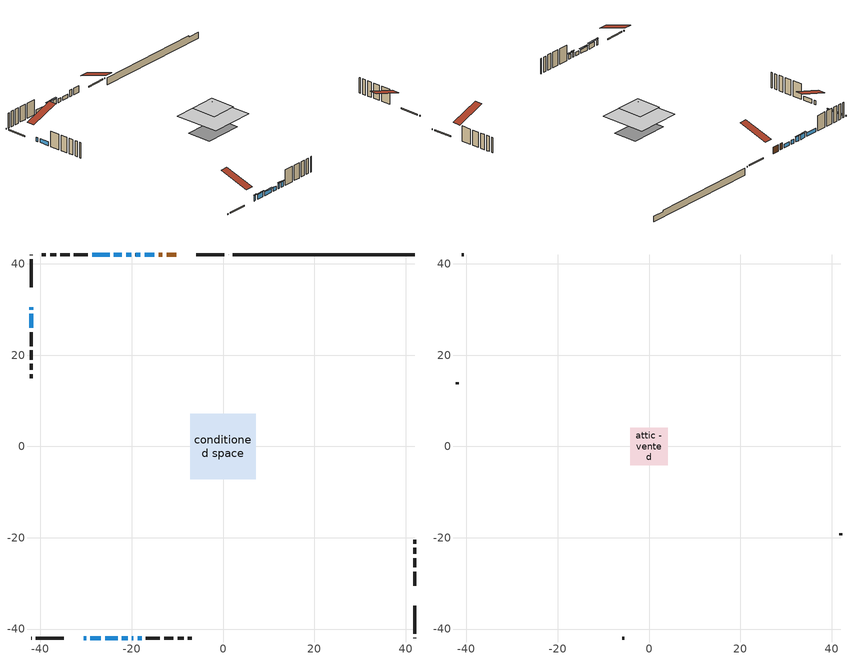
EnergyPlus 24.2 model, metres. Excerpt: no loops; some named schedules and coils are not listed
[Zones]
conditioned space
 floor adiabatic (AdiabaticFloorConstruction): -7.23,-7.23 -7.23,7.23 7.23,7.23 7.23,-7.23 z3.35
 floor foundation (Slab1 construction): -6.08,-3.87 -6.08,3.87 6.08,3.87 6.08,-3.87 z-1.4
 wall outside (RimJoist1 construction): 1.26,41.97 1.24,41.97 / -41.97,-41.97 -41.95,-41.97 / -41.97,41.97 -41.97,41.95 / 41.97,-41.97 41.97,-41.95 z0.91:1.21
 wall outside (RimJoist2 construction): 0.31,41.97 -5.84,41.97 / -41.02,-41.97 -34.87,-41.97 / -41.97,41.02 -41.97,34.87 / 41.97,-41.02 41.97,-34.87 z0.91:1.21
 wall outside (AdiabaticWallConstruction 1): -10.22,41.97 -12.34,41.97 / -13.27,41.97 -14.13,41.97 z0.91:2.94
 wall outside (AdiabaticWallConstruction): -30.49,-41.97 -29.98,-41.97 / -20,-41.97 -19.64,-41.97 z0.91:2.56; -29.05,-41.97 -26.76,-41.97 / -20.1,41.97 -21.25,41.97 / -22.17,41.97 -23.93,41.97 z0.91:2.43; -25.84,-41.97 -23.09,-41.97 z0.91:2.08; -22.17,-41.97 -20.92,-41.97 / -15.06,41.97 -17.2,41.97 / -41.97,30.49 -41.97,29.96 / -18.13,41.97 -19.18,41.97 / -41.97,29.04 -41.97,26 / -24.86,41.97 -28.66,41.97 z0.91:2.13; -18.71,-41.97 -17.85,-41.97 z0.91:2.44
 wall outside (Wall1 construction): -29.58,41.97 -32.65,41.97 / -16.92,-41.97 -13.85,-41.97 / -41.97,25.07 -41.97,22.01 / 41.97,-30.49 41.97,-27.42 z0.91:5.79
 wall outside (Wall2 construction): -33.58,41.97 -35.63,41.97 / -12.92,-41.97 -10.88,-41.97 / -41.97,21.08 -41.97,19.03 / 41.97,-26.49 41.97,-24.45 z0.91:5.79
 wall outside (Wall3 construction): -36.56,41.97 -37.87,41.97 / -9.95,-41.97 -8.63,-41.97 / -41.97,18.1 -41.97,16.79 / 41.97,-23.52 41.97,-22.2 z0.91:5.79
 wall outside (Wall4 construction): -38.8,41.97 -39.69,41.97 / -7.7,-41.97 -6.81,-41.97 / -41.97,15.86 -41.97,14.97 / 41.97,-21.27 41.97,-20.38 z0.91:5.79
 wall foundation (FoundationWall1 construction): 2.19,41.97,-1.4 2.19,41.97,0.91 37.99,41.97,0.91 37.99,41.97,0.43 41.97,41.97,0.43 41.97,41.97,-1.4
 window (WindowConstruction 10): -30.49,-41.97 -29.98,-41.97 z0.91:2.56
 window (WindowConstruction 6): -29.05,-41.97 -26.76,-41.97 z0.91:2.43
 window (WindowConstruction 7): -25.84,-41.97 -23.09,-41.97 z0.91:2.08
 window (WindowConstruction 8): -22.16,-41.97 -20.92,-41.97 z0.91:2.13
 window (WindowConstruction 9): -15.06,41.97 -17.2,41.97 z0.91:2.13
 window (WindowConstruction 11): -41.97,30.49 -41.97,29.97 z0.91:2.13
 window (WindowConstruction 12): -18.13,41.97 -19.17,41.97 z0.91:2.13
 window (WindowConstruction): -20.1,41.97 -21.25,41.97 z0.91:2.43
 window (WindowConstruction 1): -19.99,-41.97 -19.64,-41.97 z0.91:2.56
 window (WindowConstruction 2): -41.97,29.04 -41.97,26 z0.91:2.13
 window (WindowConstruction 3): -22.18,41.97 -23.93,41.97 z0.91:2.43
 window (WindowConstruction 4): -18.71,-41.97 -17.85,-41.97 z0.91:2.43
 window (WindowConstruction 5): -24.86,41.97 -28.66,41.97 z0.91:2.13
 door (Door): -10.22,41.97 -12.34,41.97 z0.91:2.94
 door (Door 1): -13.27,41.97 -14.13,41.97 z0.91:2.94
 ceiling adiabatic (AdiabaticFloorConstruction): 7.23,-7.23 7.23,7.23 -7.23,7.23 -7.23,-7.23 z3.35
attic - vented
 floor to conditioned space (Floor1 construction Reversed): -4.15,-4.15 -4.15,4.15 4.15,4.15 4.15,-4.15 z5.79
 floor to conditioned space (Floor2 construction Reversed): -2.63,-2.63 -2.63,2.63 2.63,2.63 2.63,-2.63 z5.79
 wall outside (Wall6 construction): -40.62,41.97 -41.04,41.97 / -5.88,-41.97 -5.47,-41.97 / -41.97,14.04 -41.97,13.62 / 41.97,-19.45 41.97,-19.04 z0.91:5.79
 roof outside (Roof1 construction): -9.29,41.97,5.79 -9.29,32.41,8.97 -6.77,32.41,8.97 -6.77,41.97,5.79; -31.42,-41.97,5.79 -31.42,-32.41,8.97 -33.94,-32.41,8.97 -33.94,-41.97,5.79; -41.97,31.42,5.79 -32.41,31.42,8.97 -32.41,33.94,8.97 -41.97,33.94,5.79; 41.97,-31.42,5.79 32.41,-31.42,8.97 32.41,-33.94,8.97 41.97,-33.94,5.79
shading: -29.68,-41.97 -30.79,-41.97 -30.79,-42.26 -29.68,-42.26 z2.86; -26.47,-41.97 -29.35,-41.97 -29.35,-42.26 -26.47,-42.26 z2.73; -22.79,-41.97 -26.13,-41.97 -26.13,-42.26 -22.79,-42.26 z2.38; -21.55,41.97 -19.8,41.97 -19.8,42.26 -21.55,42.26 z2.73; -19.34,-41.97 -20.29,-41.97 -20.29,-42.26 -19.34,-42.26 z2.86; -24.23,41.97 -21.88,41.97 -21.88,42.26 -24.23,42.26 z2.73; -17.55,-41.97 -19.01,-41.97 -19.01,-42.26 -17.55,-42.26 z2.73
[Building]
Building 1: Terrain=Suburbs
[Site:Location]
Montreal St Hubert_QC: Latitude {deg}=45.52; Longitude {deg}=-73.42; Time Zone {hr}=-5; Elevation {m}=27; Keep Site Location Information=Yes
[Site:GroundTemperature:Shallow]
1.93383, -0.393777, -0.58018, 0.524388, 4.95861, 9.37218, 13.1985, 15.6224, 15.8283, 13.8569, 10.1281, 5.84996
[Site:WaterMainsTemperature]
Calculation Method=Schedule; Temperature Schedule=mains temperature schedule
[Material] Roughness=Rough; Thermal Absorptance=0.9
Name | Thickness {m} | Conductivity {W/m-K} | Density {kg/m3} | Specific Heat {J/kg-K} | Solar Absorptance | Visible Absorptance
asphalt or fiberglass shingles | 0.00635 | 0.162714 | 1121.4 | 1465.45 | 0.84 | 0.84
ceiling loosefill ins | 0.338667 | 0.0480833 | 16.02 | 1046.75 | 0.7 | 0.7
ceiling loosefill ins 1 | 0.254 | 0.0480833 | 16.02 | 1046.75 | 0.7 | 0.7
ceiling stud and cavity | 0.1397 | 0.634682 | 65.682 | 1177.47 | 0.7 | 0.7
ceiling stud and cavity 1 | 0.1397 | 0.0933378 | 65.682 | 1177.47 | 0.7 | 0.7
concrete 4.0 in. | 0.1016 | 1.803125 | 2242.8 | 837.4 | 0.7 | 0.7
concrete 8.0 in. | 0.2032 | 1.803125 | 2242.8 | 837.4 | 0.7 | 0.7
door material | 0.04445 | 0.0451087 | 512.64 | 1214.23 | 0.7 | 0.7
door material 1 | 0.04445 | 0.188738 | 512.64 | 1214.23 | 0.7 | 0.7
exterior vertical ins | 0.0427865 | 0.029427 | 32.04 | 1214.23 | 0.7 | 0.7
floor covering | 0.0127 | 0.0433444 | 54.468 | 1339.84 | 0.6 | 0.6
floor rigid ins; wall rigid ins 1 | 0.512978 | 0.029427 | 32.04 | 1214.23 | 0.7 | 0.7
floor stud and cavity | 0.1397 | 1.75129 | 37.0049 | 1207.88 | 0.7 | 0.7
furniture material conditioned space 1 | 0.1524 | 0.115458 | 640.8 | 1214.23 | 0.6 | 0.6
gypsum board | 0.0127 | 0.160291 | 801 | 837.4 | 0.6 | 0.6
gypsum board 1 | 0.0127 | 0.160291 | 801 | 837.4 | 0.7 | 0.7
osb sheathing 0.5 in. | 0.0127 | 0.115458 | 512.64 | 1214.23 | 0.7 | 0.7
osb sheathing 0.75 in. | 0.01905 | 0.115458 | 512.64 | 1214.23 | 0.7 | 0.7
osb sheathing 2.0 in. | 0.0508 | 0.115458 | 512.64 | 1214.23 | 0.7 | 0.7
rim joist rigid ins; wall rigid ins | 0.051816 | 0.029427 | 32.04 | 1214.23 | 0.7 | 0.7
rim joist stud and cavity | 0.0508 | 0.308293 | 125.044 | 1163.47 | 0.6 | 0.6
rim joist stud and cavity 1 | 0.0508 | 0.0379815 | 125.044 | 1163.47 | 0.6 | 0.6
wall stud and cavity | 0.1397 | 0.182389 | 139.0536 | 1170.24 | 0.7 | 0.7
wall stud and cavity 1 | 0.1397 | 0.213279 | 139.0536 | 1170.24 | 0.7 | 0.7
wall stud and cavity 2 | 0.1397 | 0.19446 | 139.0536 | 1170.24 | 0.7 | 0.7
wall stud and cavity 3 | 0.1397 | 0.199346 | 139.0536 | 1170.24 | 0.7 | 0.7
wall stud and cavity 4 | 0.0889 | 6.1454 | 50.32683 | 1063.81 | 0.6 | 0.6
wall stud and cavity 5 | 0.0889 | 0.380278 | 52.3479 | 1209.89 | 0.7 | 0.7
wall stud and cavity 6 | 0.0889 | 0.391764 | 83.0341 | 1211.67 | 0.7 | 0.7
wood siding | 0.0254 | 0.102417 | 544.68 | 1172.36 | 0 | 0
wood siding 1 | 0.00254 | 0.102417 | 544.68 | 1172.36 | 0 | 0
wood siding 2; wood siding 3; wood siding 4 | 0.0254 | 0.102417 | 544.68 | 1172.36 | 0.7 | 0.7
[WindowMaterial:SimpleGlazingSystem]
Name | U-Factor {W/m2-K} | Solar Heat Gain Coefficient
WindowMaterial | 2.78222 | 0.67
WindowMaterial 1 | 2.67491 | 0.41
WindowMaterial 10 | 2.97868 | 0.61
WindowMaterial 2 | 2.78279 | 0.67
WindowMaterial 3 | 2.787898 | 0.69
WindowMaterial 4 | 2.77711 | 0.66
WindowMaterial 5 | 2.79301 | 0.71
WindowMaterial 6 | 2.78052 | 0.67
WindowMaterial 7 | 2.765186 | 0.62
WindowMaterial 8 | 2.77768 | 0.66
WindowMaterial 9 | 2.762347 | 0.61
[Construction]
AdiabaticFloorConstruction: floor stud and cavity, floor rigid ins, osb sheathing 0.75 in., floor covering
AdiabaticWallConstruction: wood siding 3, wall rigid ins 1, wall stud and cavity 5, gypsum board
AdiabaticWallConstruction 1: wood siding 4, wall rigid ins 1, wall stud and cavity 5, gypsum board
Door: door material
Door 1: door material 1
Floor1 construction Reversed: gypsum board, ceiling stud and cavity, ceiling loosefill ins
Floor2 construction Reversed: gypsum board, ceiling stud and cavity 1, ceiling loosefill ins 1
FoundationWall1 construction: concrete 8.0 in., gypsum board 1
furniture construction conditioned space 1: furniture material conditioned space 1
PartitionWallConstruction: gypsum board, wall stud and cavity 6, gypsum board
RimJoist1 construction: wood siding 2, rim joist rigid ins, osb sheathing 2.0 in., rim joist stud and cavity
RimJoist2 construction: wood siding 2, rim joist rigid ins, osb sheathing 2.0 in., rim joist stud and cavity 1
Roof1 construction: asphalt or fiberglass shingles
Slab1 construction: concrete 4.0 in.
Wall1 construction: wood siding, wall rigid ins, osb sheathing 0.5 in., wall stud and cavity, gypsum board
Wall2 construction: wood siding, wall rigid ins, osb sheathing 0.5 in., wall stud and cavity 1, gypsum board
Wall3 construction: wood siding, wall rigid ins, osb sheathing 0.5 in., wall stud and cavity 2, gypsum board
Wall4 construction: wood siding, wall rigid ins, osb sheathing 0.5 in., wall stud and cavity 3, gypsum board
Wall6 construction: wood siding 1, wall stud and cavity 4
WindowConstruction; WindowConstruction 6: WindowMaterial
WindowConstruction 1: WindowMaterial 1
WindowConstruction 10: WindowMaterial 9
WindowConstruction 11; WindowConstruction 12: WindowMaterial 10
WindowConstruction 2: WindowMaterial 2
WindowConstruction 3: WindowMaterial 3
WindowConstruction 4: WindowMaterial 4
WindowConstruction 5: WindowMaterial 5
WindowConstruction 7: WindowMaterial 6
WindowConstruction 8: WindowMaterial 7
WindowConstruction 9: WindowMaterial 8
[Zone] Multiplier=1; Part of Total Floor Area=Yes
Name | Volume {m3}
attic - vented | 50.1018
conditioned space | 757.2
[Space]
Name | Zone | Volume {m3}
attic - vented 1 | attic - vented | 50.1018
conditioned space 1 | conditioned space | 757.2
[ZoneInfiltration:EffectiveLeakageArea]
infil attic - vented 1: Zone or Space=attic - vented 1; Schedule=Always On Discrete; Effective Air Leakage Area {cm2}=3742.45; Stack Coefficient=0.000560679; Wind Coefficient=1.59984e-05
[ZoneMixing]
whole house fan mix: Zone or Space=attic - vented; Schedule=Always On Continuous; Design Flow Rate Calculation Method=Flow/Zone; Design Flow Rate {m3/s}=0; Source Zone or Space=conditioned space
[SurfaceProperty:ExposedFoundationPerimeter]
Slab1: Exposed Perimeter Calculation Method=TotalExposedPerimeter; Total Exposed Perimeter {m}=39.776
[InternalMass] Zone or ZoneList=conditioned space; Space or SpaceList=conditioned space 1
Name | Construction | Surface Area {m2}
furniture mass conditioned space 1 | furniture construction conditioned space 1 | 121.16
partition wall mass | PartitionWallConstruction | 302.9
[Lights]
interior lighting: Zone or ZoneList or Space or SpaceList=conditioned space 1; Schedule=interior lighting schedule; Design Level Calculation Method=LightingLevel; Lighting Level {W}=343.2; Return Air Fraction=0; Fraction Radiant=0.6; Fraction Visible=0.2; Fraction Replaceable=1
[People]
occupants: Zone or ZoneList or Space or SpaceList=conditioned space 1; Number of People Schedule=occupants schedule; Number of People Calculation Method=People; Number of People=3; Fraction Radiant=0.314171; Sensible Heat Fraction=0.56303; Activity Level Schedule=occupants activity schedule; Carbon Dioxide Generation Rate {m3/s-W}=0; Enable ASHRAE 55 Comfort Warnings=No; Mean Radiant Temperature Calculation Type=EnclosureAveraged
[ElectricEquipment] Zone or ZoneList or Space or SpaceList=conditioned space 1; Design Level Calculation Method=EquipmentLevel
Name | Schedule | Design Level {W} | Fraction Latent | Fraction Radiant | Fraction Lost
clothes dryer | clothes dryer schedule | 140.772 | 0.015 | 0.081 | 0.85
clothes washer | clothes washer schedule | 32.1985 | 0.03 | 0.162 | 0.7
cooking range | cooking range schedule | 215.147 | 0.08 | 0.432 | 0.2
dishwasher | dishwasher schedule | 66.8632 | 0.3 | 0.18 | 0.4
fridge | fridge schedule | 72.9452 | 0 | 0.6 | 0
mech vent house fan | mech vent house fan schedule | 250 | 0 | 0 | 1
mech vent house fan cfis | mech vent house fan cfis schedule | 0 | 0 | 0 | 0
misc plug loads | misc plug loads schedule | 494.7 | 0.045 | 0.513 | 0.1
whole house fan | Always On Discrete | 0 | 0 | 0 | 1
[OtherEquipment] Zone or ZoneList or Space or SpaceList=conditioned space 1; Design Level Calculation Method=EquipmentLevel
Name | Fuel Type | Schedule | Design Level {W} | Fraction Latent | Fraction Radiant | Fraction Lost
clothes dryer 1 | Electricity | clothes dryer schedule | 0 | 0.015 | 0.081 | 0.85
cooking range 1 | Electricity | cooking range schedule | 0 | 0.08 | 0.432 | 0.2
general water use latent | None | general water use schedule | 62.594 | 1 | 0 | 0
general water use sensible | None | general water use schedule | -61.6891 | 0 | 0.6 | 0
mech vent house fan latent load | None | Always On Discrete | 0 | 1 | 0 | 0
mech vent house fan sensible load | None | Always On Discrete | 0 | 0 | 0 | 0
water heater energy adjustment1 | Electricity | Always On Discrete | 0.01 | 0 | 0 | 1
[ZoneInfiltration:DesignFlowRate] Zone or ZoneList or Space or SpaceList=conditioned space 1; Schedule=Always On Discrete; Design Flow Rate Calculation Method=Flow/Zone; Design Flow Rate {m3/s}=0
infil flow; natural vent flow; whole house fan flow
[ZoneControl:Thermostat]
conditioned space Thermostat: Zone or ZoneList=conditioned space; Control Type Schedule=conditioned space Thermostat Schedule; Control 1=conditioned space temperature setpoint; Temperature Difference Between Cutout And Setpoint {deltaC}=0
[ThermostatSetpoint:DualSetpoint]
conditioned space temperature setpoint: Heating Setpoint Temperature Schedule=heating setpoint; Cooling Setpoint Temperature Schedule=cooling setpoint
[AirLoopHVAC:UnitarySystem]
unit heater unitary system: Control Type=Load; Controlling Zone or Thermostat Location=conditioned space; Dehumidification Control Type=None; Availability Schedule=Always On Discrete; Supply Fan=unit heater supply fan; Fan Placement=BlowThrough; Supply Air Fan Operating Mode Schedule=unit heater auto fan schedule; Heating Coil=unit heater htg coil; DX Heating Coil Sizing Ratio=1; Use DOAS DX Cooling Coil=No; Minimum Supply Air Temperature {C}=2; Latent Load Control=SensibleOnlyLoadControl; Cooling Supply Air Flow Rate Method=None; Heating Supply Air Flow Rate Method=SupplyAirFlowRate; Heating Supply Air Flow Rate {m3/s}=0.00141584; No Load Supply Air Flow Rate Method=SupplyAirFlowRate; No Load Supply Air Flow Rate {m3/s}=0; No Load Supply Air Flow Rate Control Set To Low Speed=Yes; Maximum Supply Air Temperature {C}=48.8889; Maximum Outdoor Dry-Bulb Temperature for Supplemental Heater Operation {C}=21; Ancillary On-Cycle Electric Power {W}=0; Ancillary Off-Cycle Electric Power {W}=0
[Zone equipment]
conditioned space: electric baseboard, unit heater unitary system
[Foundation:Kiva]
Foundation Kiva 1: Initial Indoor Air Temperature {C}=21; Wall Height Above Grade {m}=0.90998; Wall Depth Below Slab {m}=0.2032; Custom Block Material Name 1=exterior vertical ins; Custom Block Depth 1 {m}=2.30999; Custom Block X Position 1 {m}=0.2159; Custom Block Z Position 1 {m}=0
[Foundation:Kiva:Settings]
Soil Conductivity {W/m-K}=0.849921; Soil Density {kg/m3}=1842.3; Soil Specific Heat {J/kg-K}=418.7; Ground Solar Absorptivity=0.9; Ground Thermal Absorptivity=0.9; Ground Surface Roughness {m}=0.03; Far-Field Width {m}=40; Deep-Ground Boundary Condition=ZeroFlux; Deep-Ground Depth {m}=40; Minimum Cell Dimension {m}=0.2; Maximum Cell Growth Coefficient=3; Simulation Timestep=Timestep
[Exterior:Lights]
exterior lighting: Schedule=exterior lighting schedule; Design Level {W}=75.6
[EnergyManagementSystem:Sensor] Output:Variable or Output:Meter Index Key=conditioned space
Name | Output:Variable or Output:Meter
conditioned_space_clg_unmet_s | Zone Cooling Setpoint Not Met Time
conditioned_space_htg_unmet_s | Zone Heating Setpoint Not Met Time
fridge_tin_s; tin_s; tin_s_1 | Zone Mean Air Temperature
tout_s | Zone Outdoor Air Drybulb Temperature
win_s | Zone Air Humidity Ratio
[Schedule:Constant]
Name | Hourly Value
Always On Continuous; mech vent house fan schedule; mech vent house fan cfis schedule; Always On Discrete | 1
occupants activity schedule | 117.228
fridge schedule; unit heater auto fan schedule | 0
[Schedule:Week:Daily]
interior lighting schedule Week Rule - Jan1-Jan27: interior lighting schedule day, interior lighting schedule day, interior lighting schedule day, interior lighting schedule day, interior lighting schedule day, interior lighting schedule day, interior lighting schedule day, interior lighting schedule default day, interior lighting schedule default day, interior lighting schedule default day, interior lighting schedule default day, interior lighting schedule default day
interior lighting schedule Week Rule - Jan28-Feb3: interior lighting schedule day, interior lighting schedule day, interior lighting schedule day, interior lighting schedule day, interior lighting schedule day 1, interior lighting schedule day 1, interior lighting schedule day 1, interior lighting schedule default day, interior lighting schedule default day, interior lighting schedule default day, interior lighting schedule default day, interior lighting schedule default day
interior lighting schedule Week Rule - Feb4-Feb24: interior lighting schedule day 1, interior lighting schedule day 1, interior lighting schedule day 1, interior lighting schedule day 1, interior lighting schedule day 1, interior lighting schedule day 1, interior lighting schedule day 1, interior lighting schedule default day, interior lighting schedule default day, interior lighting schedule default day, interior lighting schedule default day, interior lighting schedule default day
interior lighting schedule Week Rule - Feb25-Mar3: interior lighting schedule day 1, interior lighting schedule day 1, interior lighting schedule day 1, interior lighting schedule day 1, interior lighting schedule day 2, interior lighting schedule day 2, interior lighting schedule day 2, interior lighting schedule default day, interior lighting schedule default day, interior lighting schedule default day, interior lighting schedule default day, interior lighting schedule default day
interior lighting schedule Week Rule - Mar4-Mar31: interior lighting schedule day 2, interior lighting schedule day 2, interior lighting schedule day 2, interior lighting schedule day 2, interior lighting schedule day 2, interior lighting schedule day 2, interior lighting schedule day 2, interior lighting schedule default day, interior lighting schedule default day, interior lighting schedule default day, interior lighting schedule default day, interior lighting schedule default day
interior lighting schedule Week Rule - Apr1-Apr28: interior lighting schedule day 3, interior lighting schedule day 3, interior lighting schedule day 3, interior lighting schedule day 3, interior lighting schedule day 3, interior lighting schedule day 3, interior lighting schedule day 3, interior lighting schedule default day, interior lighting schedule default day, interior lighting schedule default day, interior lighting schedule default day, interior lighting schedule default day
interior lighting schedule Week Rule - Apr29-May5: interior lighting schedule day 3, interior lighting schedule day 3, interior lighting schedule day 4, interior lighting schedule day 4, interior lighting schedule day 4, interior lighting schedule day 4, interior lighting schedule day 4, interior lighting schedule default day, interior lighting schedule default day, interior lighting schedule default day, interior lighting schedule default day, interior lighting schedule default day
interior lighting schedule Week Rule - May6-May26: interior lighting schedule day 4, interior lighting schedule day 4, interior lighting schedule day 4, interior lighting schedule day 4, interior lighting schedule day 4, interior lighting schedule day 4, interior lighting schedule day 4, interior lighting schedule default day, interior lighting schedule default day, interior lighting schedule default day, interior lighting schedule default day, interior lighting schedule default day
interior lighting schedule Week Rule - May27-Jun2: interior lighting schedule day 4, interior lighting schedule day 4, interior lighting schedule day 4, interior lighting schedule day 4, interior lighting schedule day 4, interior lighting schedule day 5, interior lighting schedule day 5, interior lighting schedule default day, interior lighting schedule default day, interior lighting schedule default day, interior lighting schedule default day, interior lighting schedule default day
interior lighting schedule Week Rule - Jun3-Jun30: interior lighting schedule day 5, interior lighting schedule day 5, interior lighting schedule day 5, interior lighting schedule day 5, interior lighting schedule day 5, interior lighting schedule day 5, interior lighting schedule day 5, interior lighting schedule default day, interior lighting schedule default day, interior lighting schedule default day, interior lighting schedule default day, interior lighting schedule default day
interior lighting schedule Week Rule - Jul1-Jul28: interior lighting schedule day 6, interior lighting schedule day 6, interior lighting schedule day 6, interior lighting schedule day 6, interior lighting schedule day 6, interior lighting schedule day 6, interior lighting schedule day 6, interior lighting schedule default day, interior lighting schedule default day, interior lighting schedule default day, interior lighting schedule default day, interior lighting schedule default day
interior lighting schedule Week Rule - Jul29-Aug4: interior lighting schedule day 6, interior lighting schedule day 6, interior lighting schedule day 6, interior lighting schedule day 7, interior lighting schedule day 7, interior lighting schedule day 7, interior lighting schedule day 7, interior lighting schedule default day, interior lighting schedule default day, interior lighting schedule default day, interior lighting schedule default day, interior lighting schedule default day
interior lighting schedule Week Rule - Aug5-Aug25: interior lighting schedule day 7, interior lighting schedule day 7, interior lighting schedule day 7, interior lighting schedule day 7, interior lighting schedule day 7, interior lighting schedule day 7, interior lighting schedule day 7, interior lighting schedule default day, interior lighting schedule default day, interior lighting schedule default day, interior lighting schedule default day, interior lighting schedule default day
interior lighting schedule Week Rule - Aug26-Sep1: interior lighting schedule day 7, interior lighting schedule day 7, interior lighting schedule day 7, interior lighting schedule day 7, interior lighting schedule day 7, interior lighting schedule day 7, interior lighting schedule day 8, interior lighting schedule default day, interior lighting schedule default day, interior lighting schedule default day, interior lighting schedule default day, interior lighting schedule default day
interior lighting schedule Week Rule - Sep2-Sep29: interior lighting schedule day 8, interior lighting schedule day 8, interior lighting schedule day 8, interior lighting schedule day 8, interior lighting schedule day 8, interior lighting schedule day 8, interior lighting schedule day 8, interior lighting schedule default day, interior lighting schedule default day, interior lighting schedule default day, interior lighting schedule default day, interior lighting schedule default day
interior lighting schedule Week Rule - Sep30-Oct6: interior lighting schedule day 8, interior lighting schedule day 9, interior lighting schedule day 9, interior lighting schedule day 9, interior lighting schedule day 9, interior lighting schedule day 9, interior lighting schedule day 9, interior lighting schedule default day, interior lighting schedule default day, interior lighting schedule default day, interior lighting schedule default day, interior lighting schedule default day
interior lighting schedule Week Rule - Oct7-Oct27: interior lighting schedule day 9, interior lighting schedule day 9, interior lighting schedule day 9, interior lighting schedule day 9, interior lighting schedule day 9, interior lighting schedule day 9, interior lighting schedule day 9, interior lighting schedule default day, interior lighting schedule default day, interior lighting schedule default day, interior lighting schedule default day, interior lighting schedule default day
interior lighting schedule Week Rule - Oct28-Nov3: interior lighting schedule day 9, interior lighting schedule day 9, interior lighting schedule day 9, interior lighting schedule day 9, interior lighting schedule day 10, interior lighting schedule day 10, interior lighting schedule day 10, interior lighting schedule default day, interior lighting schedule default day, interior lighting schedule default day, interior lighting schedule default day, interior lighting schedule default day
interior lighting schedule Week Rule - Nov4-Nov24: interior lighting schedule day 10, interior lighting schedule day 10, interior lighting schedule day 10, interior lighting schedule day 10, interior lighting schedule day 10, interior lighting schedule day 10, interior lighting schedule day 10, interior lighting schedule default day, interior lighting schedule default day, interior lighting schedule default day, interior lighting schedule default day, interior lighting schedule default day
interior lighting schedule Week Rule - Nov25-Dec1: interior lighting schedule day 10, interior lighting schedule day 10, interior lighting schedule day 10, interior lighting schedule day 10, interior lighting schedule day 10, interior lighting schedule day 10, interior lighting schedule day 11, interior lighting schedule default day, interior lighting schedule default day, interior lighting schedule default day, interior lighting schedule default day, interior lighting schedule default day
interior lighting schedule Week Rule - Dec2-Dec31: interior lighting schedule day 11, interior lighting schedule day 11, interior lighting schedule day 11, interior lighting schedule day 11, interior lighting schedule day 11, interior lighting schedule day 11, interior lighting schedule day 11, interior lighting schedule default day, interior lighting schedule default day, interior lighting schedule default day, interior lighting schedule default day, interior lighting schedule default day
occupants schedule Week Rule - Jan1-Dec31: occupants schedule day, occupants schedule day, occupants schedule day, occupants schedule day, occupants schedule day, occupants schedule day, occupants schedule day, occupants schedule default day, occupants schedule default day, occupants schedule default day, occupants schedule default day, occupants schedule default day
clothes dryer schedule Week Rule - Jan1-Dec31: clothes dryer schedule day, clothes dryer schedule day, clothes dryer schedule day, clothes dryer schedule day, clothes dryer schedule day, clothes dryer schedule day, clothes dryer schedule day, clothes dryer schedule default day, clothes dryer schedule default day, clothes dryer schedule default day, clothes dryer schedule default day, clothes dryer schedule default day
clothes washer schedule Week Rule - Jan1-Dec31: clothes washer schedule day, clothes washer schedule day, clothes washer schedule day, clothes washer schedule day, clothes washer schedule day, clothes washer schedule day, clothes washer schedule day, clothes washer schedule default day, clothes washer schedule default day, clothes washer schedule default day, clothes washer schedule default day, clothes washer schedule default day
cooking range schedule Week Rule - Jan1-Dec31: cooking range schedule day, cooking range schedule day, cooking range schedule day, cooking range schedule day, cooking range schedule day, cooking range schedule day, cooking range schedule day, cooking range schedule default day, cooking range schedule default day, cooking range schedule default day, cooking range schedule default day, cooking range schedule default day
dishwasher schedule Week Rule - Jan1-Dec31: dishwasher schedule day, dishwasher schedule day, dishwasher schedule day, dishwasher schedule day, dishwasher schedule day, dishwasher schedule day, dishwasher schedule day, dishwasher schedule default day, dishwasher schedule default day, dishwasher schedule default day, dishwasher schedule default day, dishwasher schedule default day
misc plug loads schedule Week Rule - Jan1-Dec31: misc plug loads schedule day, misc plug loads schedule day, misc plug loads schedule day, misc plug loads schedule day, misc plug loads schedule day, misc plug loads schedule day, misc plug loads schedule day, misc plug loads schedule default day, misc plug loads schedule default day, misc plug loads schedule default day, misc plug loads schedule default day, misc plug loads schedule default day
general water use schedule Week Rule - Jan1-Dec31: general water use schedule day, general water use schedule day, general water use schedule day, general water use schedule day, general water use schedule day, general water use schedule day, general water use schedule day, general water use schedule default day, general water use schedule default day, general water use schedule default day, general water use schedule default day, general water use schedule default day
exterior lighting schedule Week Rule - Jan1-Jan27: exterior lighting schedule day, exterior lighting schedule day, exterior lighting schedule day, exterior lighting schedule day, exterior lighting schedule day, exterior lighting schedule day, exterior lighting schedule day, exterior lighting schedule default day, exterior lighting schedule default day, exterior lighting schedule default day, exterior lighting schedule default day, exterior lighting schedule default day
exterior lighting schedule Week Rule - Jan28-Feb3: exterior lighting schedule day, exterior lighting schedule day, exterior lighting schedule day, exterior lighting schedule day, exterior lighting schedule day 1, exterior lighting schedule day 1, exterior lighting schedule day 1, exterior lighting schedule default day, exterior lighting schedule default day, exterior lighting schedule default day, exterior lighting schedule default day, exterior lighting schedule default day
exterior lighting schedule Week Rule - Feb4-Feb24: exterior lighting schedule day 1, exterior lighting schedule day 1, exterior lighting schedule day 1, exterior lighting schedule day 1, exterior lighting schedule day 1, exterior lighting schedule day 1, exterior lighting schedule day 1, exterior lighting schedule default day, exterior lighting schedule default day, exterior lighting schedule default day, exterior lighting schedule default day, exterior lighting schedule default day
exterior lighting schedule Week Rule - Feb25-Mar3: exterior lighting schedule day 1, exterior lighting schedule day 1, exterior lighting schedule day 1, exterior lighting schedule day 1, exterior lighting schedule day 2, exterior lighting schedule day 2, exterior lighting schedule day 2, exterior lighting schedule default day, exterior lighting schedule default day, exterior lighting schedule default day, exterior lighting schedule default day, exterior lighting schedule default day
exterior lighting schedule Week Rule - Mar4-Mar31: exterior lighting schedule day 2, exterior lighting schedule day 2, exterior lighting schedule day 2, exterior lighting schedule day 2, exterior lighting schedule day 2, exterior lighting schedule day 2, exterior lighting schedule day 2, exterior lighting schedule default day, exterior lighting schedule default day, exterior lighting schedule default day, exterior lighting schedule default day, exterior lighting schedule default day
exterior lighting schedule Week Rule - Apr1-Apr28: exterior lighting schedule day 3, exterior lighting schedule day 3, exterior lighting schedule day 3, exterior lighting schedule day 3, exterior lighting schedule day 3, exterior lighting schedule day 3, exterior lighting schedule day 3, exterior lighting schedule default day, exterior lighting schedule default day, exterior lighting schedule default day, exterior lighting schedule default day, exterior lighting schedule default day
exterior lighting schedule Week Rule - Apr29-May5: exterior lighting schedule day 3, exterior lighting schedule day 3, exterior lighting schedule day 4, exterior lighting schedule day 4, exterior lighting schedule day 4, exterior lighting schedule day 4, exterior lighting schedule day 4, exterior lighting schedule default day, exterior lighting schedule default day, exterior lighting schedule default day, exterior lighting schedule default day, exterior lighting schedule default day
exterior lighting schedule Week Rule - May6-May26: exterior lighting schedule day 4, exterior lighting schedule day 4, exterior lighting schedule day 4, exterior lighting schedule day 4, exterior lighting schedule day 4, exterior lighting schedule day 4, exterior lighting schedule day 4, exterior lighting schedule default day, exterior lighting schedule default day, exterior lighting schedule default day, exterior lighting schedule default day, exterior lighting schedule default day
exterior lighting schedule Week Rule - May27-Jun2: exterior lighting schedule day 4, exterior lighting schedule day 4, exterior lighting schedule day 4, exterior lighting schedule day 4, exterior lighting schedule day 4, exterior lighting schedule day 5, exterior lighting schedule day 5, exterior lighting schedule default day, exterior lighting schedule default day, exterior lighting schedule default day, exterior lighting schedule default day, exterior lighting schedule default day
exterior lighting schedule Week Rule - Jun3-Jun30: exterior lighting schedule day 5, exterior lighting schedule day 5, exterior lighting schedule day 5, exterior lighting schedule day 5, exterior lighting schedule day 5, exterior lighting schedule day 5, exterior lighting schedule day 5, exterior lighting schedule default day, exterior lighting schedule default day, exterior lighting schedule default day, exterior lighting schedule default day, exterior lighting schedule default day
[Schedule:Year]
interior lighting schedule: interior lighting schedule Week Rule - Jan1-Jan27, 1, 1, 1, 27, interior lighting schedule Week Rule - Jan28-Feb3, 1, 28, 2, 3, interior lighting schedule Week Rule - Feb4-Feb24, 2, 4, 2, 24, interior lighting schedule Week Rule - Feb25-Mar3, 2, 25, 3, 3, interior lighting schedule Week Rule - Mar4-Mar31, 3, 4, 3, 31, interior lighting schedule Week Rule - Apr1-Apr28, 4, 1, 4, 28, interior lighting schedule Week Rule - Apr29-May5, 4, 29, 5, 5, interior lighting schedule Week Rule - May6-May26, 5, 6, 5, 26, interior lighting schedule Week Rule - May27-Jun2, 5, 27, 6, 2, interior lighting schedule Week Rule - Jun3-Jun30, 6, 3, 6, 30, interior lighting schedule Week Rule - Jul1-Jul28, 7, 1, 7, 28, interior lighting schedule Week Rule - Jul29-Aug4, 7, 29, 8, 4, interior lighting schedule Week Rule - Aug5-Aug25, 8, 5, 8, 25, interior lighting schedule Week Rule - Aug26-Sep1, 8, 26, 9, 1, interior lighting schedule Week Rule - Sep2-Sep29, 9, 2, 9, 29, interior lighting schedule Week Rule - Sep30-Oct6, 9, 30, 10, 6, interior lighting schedule Week Rule - Oct7-Oct27, 10, 7, 10, 27, interior lighting schedule Week Rule - Oct28-Nov3, 10, 28, 11, 3, interior lighting schedule Week Rule - Nov4-Nov24, 11, 4, 11, 24, interior lighting schedule Week Rule - Nov25-Dec1, 11, 25, 12, 1, interior lighting schedule Week Rule - Dec2-Dec31, 12, 2, 12, 31
occupants schedule: occupants schedule Week Rule - Jan1-Dec31, 1, 1, 12, 31
clothes dryer schedule: clothes dryer schedule Week Rule - Jan1-Dec31, 1, 1, 12, 31
clothes washer schedule: clothes washer schedule Week Rule - Jan1-Dec31, 1, 1, 12, 31
cooking range schedule: cooking range schedule Week Rule - Jan1-Dec31, 1, 1, 12, 31
dishwasher schedule: dishwasher schedule Week Rule - Jan1-Dec31, 1, 1, 12, 31
misc plug loads schedule: misc plug loads schedule Week Rule - Jan1-Dec31, 1, 1, 12, 31
general water use schedule: general water use schedule Week Rule - Jan1-Dec31, 1, 1, 12, 31
exterior lighting schedule: exterior lighting schedule Week Rule - Jan1-Jan27, 1, 1, 1, 27, exterior lighting schedule Week Rule - Jan28-Feb3, 1, 28, 2, 3, exterior lighting schedule Week Rule - Feb4-Feb24, 2, 4, 2, 24, exterior lighting schedule Week Rule - Feb25-Mar3, 2, 25, 3, 3, exterior lighting schedule Week Rule - Mar4-Mar31, 3, 4, 3, 31, exterior lighting schedule Week Rule - Apr1-Apr28, 4, 1, 4, 28, exterior lighting schedule Week Rule - Apr29-May5, 4, 29, 5, 5, exterior lighting schedule Week Rule - May6-May26, 5, 6, 5, 26, exterior lighting schedule Week Rule - May27-Jun2, 5, 27, 6, 2, exterior lighting schedule Week Rule - Jun3-Jun30, 6, 3, 6, 30, exterior lighting schedule Week Rule - Jul1-Jul28, 7, 1, 7, 28, exterior lighting schedule Week Rule - Jul29-Aug4, 7, 29, 8, 4, exterior lighting schedule Week Rule - Aug5-Aug25, 8, 5, 8, 25, exterior lighting schedule Week Rule - Aug26-Sep1, 8, 26, 9, 1, exterior lighting schedule Week Rule - Sep2-Sep29, 9, 2, 9, 29, exterior lighting schedule Week Rule - Sep30-Oct6, 9, 30, 10, 6, exterior lighting schedule Week Rule - Oct7-Oct27, 10, 7, 10, 27, exterior lighting schedule Week Rule - Oct28-Nov3, 10, 28, 11, 3, exterior lighting schedule Week Rule - Nov4-Nov24, 11, 4, 11, 24, exterior lighting schedule Week Rule - Nov25-Dec1, 11, 25, 12, 1, exterior lighting schedule Week Rule - Dec2-Dec31, 12, 2, 12, 31
[Schedule:Compact]
conditioned space Thermostat Schedule: Through: 12/31, For: AllDays, Until: 24:00, 4
mains temperature schedule: Through: 01/01, For: AllDays, Until: 24:00, 6.48833, Through: 01/02, For: AllDays, Until: 24:00, 6.41, Through: 01/03, For: AllDays, Until: 24:00, 6.33278, Through: 01/04, For: AllDays, Until: 24:00, 6.25667, Through: 01/05, For: AllDays, Until: 24:00, 6.18222, Through: 01/06, For: AllDays, Until: 24:00, 6.10889, Through: 01/07, For: AllDays, Until: 24:00, 6.03722, Through: 01/08, For: AllDays, Until: 24:00, 5.96667, Through: 01/09, For: AllDays, Until: 24:00, 5.89778, Through: 01/10, For: AllDays, Until: 24:00, 5.83, Through: 01/11, For: AllDays, Until: 24:00, 5.76389, Through: 01/12, For: AllDays, Until: 24:00, 5.69944, Through: 01/13, For: AllDays, Until: 24:00, 5.63611, Through: 01/14, For: AllDays, Until: 24:00, 5.57444, Through: 01/15, For: AllDays, Until: 24:00, 5.51444, Through: 01/16, For: AllDays, Until: 24:00, 5.45611, Through: 01/17, For: AllDays, Until: 24:00, 5.39944, Through: 01/18, For: AllDays, Until: 24:00, 5.34389, Through: 01/19, For: AllDays, Until: 24:00, 5.29, Through: 01/20, For: AllDays, Until: 24:00, 5.23833, Through: 01/21, For: AllDays, Until: 24:00, 5.18778, Through: 01/22, For: AllDays, Until: 24:00, 5.13889, Through: 01/23, For: AllDays, Until: 24:00, 5.09222, Through: 01/24, For: AllDays, Until: 24:00, 5.04667, Through: 01/25, For: AllDays, Until: 24:00, 5.00278, Through: 01/26, For: AllDays, Until: 24:00, 4.96111, Through: 01/27, For: AllDays, Until: 24:00, 4.92111, Through: 01/28, For: AllDays, Until: 24:00, 4.88222, Through: 01/29, For: AllDays, Until: 24:00, 4.84556, Through: 01/30, For: AllDays, Until: 24:00, 4.81056, Through: 01/31, For: AllDays, Until: 24:00, 4.77722, Through: 02/01, For: AllDays, Until: 24:00, 4.74611, Through: 02/02, For: AllDays, Until: 24:00, 4.71667, Through: 02/03, For: AllDays, Until: 24:00, 4.68889, Through: 02/04, For: AllDays, Until: 24:00, 4.66278, Through: 02/05, For: AllDays, Until: 24:00, 4.63833, Through: 02/06, For: AllDays, Until: 24:00, 4.61611, Through: 02/07, For: AllDays, Until: 24:00, 4.59556, Through: 02/08, For: AllDays, Until: 24:00, 4.57667, Through: 02/09, For: AllDays, Until: 24:00, 4.56, Through: 02/10, For: AllDays, Until: 24:00, 4.545, Through: 02/11, For: AllDays, Until: 24:00, 4.53167, Through: 02/12, For: AllDays, Until: 24:00, 4.52056, Through: 02/13, For: AllDays, Until: 24:00, 4.51111, Through: 02/14, For: AllDays, Until: 24:00, 4.50333, Through: 02/15, For: AllDays, Until: 24:00, 4.49778, Through: 02/16, For: AllDays, Until: 24:00, 4.49389, Through: 02/17, For: AllDays, Until: 24:00, 4.49167, Through: 02/18, For: AllDays, Until: 24:00, 4.49167, Through: 02/19, For: AllDays, Until: 24:00, 4.49333, Through: 02/20, For: AllDays, Until: 24:00, 4.49722, Through: 02/21, For: AllDays, Until: 24:00, 4.50278, Through: 02/22, For: AllDays, Until: 24:00, 4.51, Through: 02/23, For: AllDays, Until: 24:00, 4.51889, Through: 02/24, For: AllDays, Until: 24:00, 4.53, Through: 02/25, For: AllDays, Until: 24:00, 4.54333, Through: 02/26, For: AllDays, Until: 24:00, 4.55778, Through: 02/27, For: AllDays, Until: 24:00, 4.57444, Through: 02/28, For: AllDays, Until: 24:00, 4.59278, Through: 03/01, For: AllDays, Until: 24:00, 4.61333, Through: 03/02, For: AllDays, Until: 24:00, 4.63556, Through: 03/03, For: AllDays, Until: 24:00, 4.65944, Through: 03/04, For: AllDays, Until: 24:00, 4.685, Through: 03/05, For: AllDays, Until: 24:00, 4.71278, Through: 03/06, For: AllDays, Until: 24:00, 4.74222, Through: 03/07, For: AllDays, Until: 24:00, 4.77333, Through: 03/08, For: AllDays, Until: 24:00, 4.80611, Through: 03/09, For: AllDays, Until: 24:00, 4.84111, Through: 03/10, For: AllDays, Until: 24:00, 4.87722, Through: 03/11, For: AllDays, Until: 24:00, 4.91556, Through: 03/12, For: AllDays, Until: 24:00, 4.95556, Through: 03/13, For: AllDays, Until: 24:00, 4.99722, Through: 03/14, For: AllDays, Until: 24:00, 5.04056, Through: 03/15, For: AllDays, Until: 24:00, 5.08611, Through: 03/16, For: AllDays, Until: 24:00, 5.13278, Through: 03/17, For: AllDays, Until: 24:00, 5.18111, Through: 03/18, For: AllDays, Until: 24:00, 5.23167, Through: 03/19, For: AllDays, Until: 24:00, 5.28333, Through: 03/20, For: AllDays, Until: 24:00, 5.33667, Through: 03/21, For: AllDays, Until: 24:00, 5.39167, Through: 03/22, For: AllDays, Until: 24:00, 5.44833, Through: 03/23, For: AllDays, Until: 24:00, 5.50667, Through: 03/24, For: AllDays, Until: 24:00, 5.56667, Through: 03/25, For: AllDays, Until: 24:00, 5.62778, Through: 03/26, For: AllDays, Until: 24:00, 5.69056, Through: 03/27, For: AllDays, Until: 24:00, 5.755, Through: 03/28, For: AllDays, Until: 24:00, 5.82111, Through: 03/29, For: AllDays, Until: 24:00, 5.88833, Through: 03/30, For: AllDays, Until: 24:00, 5.95722, Through: 03/31, For: AllDays, Until: 24:00, 6.02778, Through: 04/01, For: AllDays, Until: 24:00, 6.09944, Through: 04/02, For: AllDays, Until: 24:00, 6.17222, Through: 04/03, For: AllDays, Until: 24:00, 6.24667, Through: 04/04, For: AllDays, Until: 24:00, 6.32222, Through: 04/05, For: AllDays, Until: 24:00, 6.39944, Through: 04/06, For: AllDays, Until: 24:00, 6.47778, Through: 04/07, For: AllDays, Until: 24:00, 6.55778, Through: 04/08, For: AllDays, Until: 24:00, 6.63889, Through: 04/09, For: AllDays, Until: 24:00, 6.72056, Through: 04/10, For: AllDays, Until: 24:00, 6.80444, Through: 04/11, For: AllDays, Until: 24:00, 6.88889, Through: 04/12, For: AllDays, Until: 24:00, 6.97444, Through: 04/13, For: AllDays, Until: 24:00, 7.06111, Through: 04/14, For: AllDays, Until: 24:00, 7.14944, Through: 04/15, For: AllDays, Until: 24:00, 7.23833, Through: 04/16, For: AllDays, Until: 24:00, 7.32833, Through: 04/17, For: AllDays, Until: 24:00, 7.41944, Through: 04/18, For: AllDays, Until: 24:00, 7.51167, Through: 04/19, For: AllDays, Until: 24:00, 7.605, Through: 04/20, For: AllDays, Until: 24:00, 7.69889, Through: 04/21, For: AllDays, Until: 24:00, 7.79389, Through: 04/22, For: AllDays, Until: 24:00, 7.88944, Through: 04/23, For: AllDays, Until: 24:00, 7.98611, Through: 04/24, For: AllDays, Until: 24:00, 8.08389, Through: 04/25, For: AllDays, Until: 24:00, 8.18222, Through: 04/26, For: AllDays, Until: 24:00, 8.28111, Through: 04/27, For: AllDays, Until: 24:00, 8.38111, Through: 04/28, For: AllDays, Until: 24:00, 8.48167, Through: 04/29, For: AllDays, Until: 24:00, 8.58278, Through: 04/30, For: AllDays, Until: 24:00, 8.685, Through: 05/01, For: AllDays, Until: 24:00, 8.78722, Through: 05/02, For: AllDays, Until: 24:00, 8.89056, Through: 05/03, For: AllDays, Until: 24:00, 8.99444, Through: 05/04, For: AllDays, Until: 24:00, 9.09833, Through: 05/05, For: AllDays, Until: 24:00, 9.20333, Through: 05/06, For: AllDays, Until: 24:00, 9.30833, Through: 05/07, For: AllDays, Until: 24:00, 9.41389, Through: 05/08, For: AllDays, Until: 24:00, 9.52, Through: 05/09, For: AllDays, Until: 24:00, 9.62667, Through: 05/10, For: AllDays, Until: 24:00, 9.73333, Through: 05/11, For: AllDays, Until: 24:00, 9.84056, Through: 05/12, For: AllDays, Until: 24:00, 9.94778, Through: 05/13, For: AllDays, Until: 24:00, 10.0556, Through: 05/14, For: AllDays, Until: 24:00, 10.1633, Through: 05/15, For: AllDays, Until: 24:00, 10.2711, Through: 05/16, For: AllDays, Until: 24:00, 10.3794, Through: 05/17, For: AllDays, Until: 24:00, 10.4878, Through: 05/18, For: AllDays, Until: 24:00, 10.5961, Through: 05/19, For: AllDays, Until: 24:00, 10.705, Through: 05/20, For: AllDays, Until: 24:00, 10.8133, Through: 05/21, For: AllDays, Until: 24:00, 10.9217, Through: 05/22, For: AllDays, Until: 24:00, 11.03, Through: 05/23, For: AllDays, Until: 24:00, 11.1383, Through: 05/24, For: AllDays, Until: 24:00, 11.2467, Through: 05/25, For: AllDays, Until: 24:00, 11.355, Through: 05/26, For: AllDays, Until: 24:00, 11.4628, Through: 05/27, For: AllDays, Until: 24:00, 11.5706, Through: 05/28, For: AllDays, Until: 24:00, 11.6783, Through: 05/29, For: AllDays, Until: 24:00, 11.7856, Through: 05/30, For: AllDays, Until: 24:00, 11.8928, Through: 05/31, For: AllDays, Until: 24:00, 11.9994, Through: 06/01, For: AllDays, Until: 24:00, 12.1056, Through: 06/02, For: AllDays, Until: 24:00, 12.2117, Through: 06/03, For: AllDays, Until: 24:00, 12.3172, Through: 06/04, For: AllDays, Until: 24:00, 12.4222, Through: 06/05, For: AllDays, Until: 24:00, 12.5267, Through: 06/06, For: AllDays, Until: 24:00, 12.6306, Through: 06/07, For: AllDays, Until: 24:00, 12.7344, Through: 06/08, For: AllDays, Until: 24:00, 12.8372, Through: 06/09, For: AllDays, Until: 24:00, 12.9394, Through: 06/10, For: AllDays, Until: 24:00, 13.0411, Through: 06/11, For: AllDays, Until: 24:00, 13.1422, Through: 06/12, For: AllDays, Until: 24:00, 13.2428, Through: 06/13, For: AllDays, Until: 24:00, 13.3422, Through: 06/14, For: AllDays, Until: 24:00, 13.4411, Through: 06/15, For: AllDays, Until: 24:00, 13.5394, Through: 06/16, For: AllDays, Until: 24:00, 13.6367, Through: 06/17, For: AllDays, Until: 24:00, 13.7328, Through: 06/18, For: AllDays, Until: 24:00, 13.8283, Through: 06/19, For: AllDays, Until: 24:00, 13.9233, Through: 06/20, For: AllDays, Until: 24:00, 14.0172, Through: 06/21, For: AllDays, Until: 24:00, 14.11, Through: 06/22, For: AllDays, Until: 24:00, 14.2017, Through: 06/23, For: AllDays, Until: 24:00, 14.2922, Through: 06/24, For: AllDays, Until: 24:00, 14.3822, Through: 06/25, For: AllDays, Until: 24:00, 14.4711, Through: 06/26, For: AllDays, Until: 24:00, 14.5583, Through: 06/27, For: AllDays, Until: 24:00, 14.645, Through: 06/28, For: AllDays, Until: 24:00, 14.7306, Through: 06/29, For: AllDays, Until: 24:00, 14.8144, Through: 06/30, For: AllDays, Until: 24:00, 14.8978, Through: 07/01, For: AllDays, Until: 24:00, 14.9794, Through: 07/02, For: AllDays, Until: 24:00, 15.06, Through: 07/03, For: AllDays, Until: 24:00, 15.1394, Through: 07/04, For: AllDays, Until: 24:00, 15.2172, Through: 07/05, For: AllDays, Until: 24:00, 15.2939, Through: 07/06, For: AllDays, Until: 24:00, 15.3694, Through: 07/07, For: AllDays, Until: 24:00, 15.4433, Through: 07/08, For: AllDays, Until: 24:00, 15.5161, Through: 07/09, For: AllDays, Until: 24:00, 15.5872, Through: 07/10, For: AllDays, Until: 24:00, 15.6572, Through: 07/11, For: AllDays, Until: 24:00, 15.7256, Through: 07/12, For: AllDays, Until: 24:00, 15.7922, Through: 07/13, For: AllDays, Until: 24:00, 15.8578, Through: 07/14, For: AllDays, Until: 24:00, 15.9217, Through: 07/15, For: AllDays, Until: 24:00, 15.9839, Through: 07/16, For: AllDays, Until: 24:00, 16.045, Through: 07/17, For: AllDays, Until: 24:00, 16.1044, Through: 07/18, For: AllDays, Until: 24:00, 16.1622, Through: 07/19, For: AllDays, Until: 24:00, 16.2183, Through: 07/20, For: AllDays, Until: 24:00, 16.2728, Through: 07/21, For: AllDays, Until: 24:00, 16.3256, Through: 07/22, For: AllDays, Until: 24:00, 16.3772, Through: 07/23, For: AllDays, Until: 24:00, 16.4267, Through: 07/24, For: AllDays, Until: 24:00, 16.4744, Through: 07/25, For: AllDays, Until: 24:00, 16.5211, Through: 07/26, For: AllDays, Until: 24:00, 16.5656, Through: 07/27, For: AllDays, Until: 24:00, 16.6083, Through: 07/28, For: AllDays, Until: 24:00, 16.6494, Through: 07/29, For: AllDays, Until: 24:00, 16.6889, Through: 07/30, For: AllDays, Until: 24:00, 16.7267, Through: 07/31, For: AllDays, Until: 24:00, 16.7628, Through: 08/01, For: AllDays, Until: 24:00, 16.7972, Through: 08/02, For: AllDays, Until: 24:00, 16.8294, Through: 08/03, For: AllDays, Until: 24:00, 16.86, Through: 08/04, For: AllDays, Until: 24:00, 16.8889, Through: 08/05, For: AllDays, Until: 24:00, 16.9156, Through: 08/06, For: AllDays, Until: 24:00, 16.9411, Through: 08/07, For: AllDays, Until: 24:00, 16.9644, Through: 08/08, For: AllDays, Until: 24:00, 16.9861, Through: 08/09, For: AllDays, Until: 24:00, 17.0056, Through: 08/10, For: AllDays, Until: 24:00, 17.0233, Through: 08/11, For: AllDays, Until: 24:00, 17.0394, Through: 08/12, For: AllDays, Until: 24:00, 17.0539, Through: 08/13, For: AllDays, Until: 24:00, 17.0661, Through: 08/14, For: AllDays, Until: 24:00, 17.0767, Through: 08/15, For: AllDays, Until: 24:00, 17.085, Through: 08/16, For: AllDays, Until: 24:00, 17.0922, Through: 08/17, For: AllDays, Until: 24:00, 17.0967, Through: 08/18, For: AllDays, Until: 24:00, 17.1, Through: 08/19, For: AllDays, Until: 24:00, 17.1011, Through: 08/20, For: AllDays, Until: 24:00, 17.1006, Through: 08/21, For: AllDays, Until: 24:00, 17.0978, Through: 08/22, For: AllDays, Until: 24:00, 17.0933, Through: 08/23, For: AllDays, Until: 24:00, 17.0872, Through: 08/24, For: AllDays, Until: 24:00, 17.0789, Through: 08/25, For: AllDays, Until: 24:00, 17.0689, Through: 08/26, For: AllDays, Until: 24:00, 17.0572, Through: 08/27, For: AllDays, Until: 24:00, 17.0433, Through: 08/28, For: AllDays, Until: 24:00, 17.0278, Through: 08/29, For: AllDays, Until: 24:00, 17.01, Through: 08/30, For: AllDays, Until: 24:00, 16.9911, Through: 08/31, For: AllDays, Until: 24:00, 16.97, Through: 09/01, For: AllDays, Until: 24:00, 16.9467, Through: 09/02, For: AllDays, Until: 24:00, 16.9222, Through: 09/03, For: AllDays, Until: 24:00, 16.8956, Through: 09/04, For: AllDays, Until: 24:00, 16.8672, Through: 09/05, For: AllDays, Until: 24:00, 16.8372, Through: 09/06, For: AllDays, Until: 24:00, 16.805, Through: 09/07, For: AllDays, Until: 24:00, 16.7711, Through: 09/08, For: AllDays, Until: 24:00, 16.7356, Through: 09/09, For: AllDays, Until: 24:00, 16.6983, Through: 09/10, For: AllDays, Until: 24:00, 16.6594, Through: 09/11, For: AllDays, Until: 24:00, 16.6189, Through: 09/12, For: AllDays, Until: 24:00, 16.5761, Through: 09/13, For: AllDays, Until: 24:00, 16.5322, Through: 09/14, For: AllDays, Until: 24:00, 16.4861, Through: 09/15, For: AllDays, Until: 24:00, 16.4389, Through: 09/16, For: AllDays, Until: 24:00, 16.3894, Through: 09/17, For: AllDays, Until: 24:00, 16.3383, Through: 09/18, For: AllDays, Until: 24:00, 16.2861, Through: 09/19, For: AllDays, Until: 24:00, 16.2317, Through: 09/20, For: AllDays, Until: 24:00, 16.1761, Through: 09/21, For: AllDays, Until: 24:00, 16.1183, Through: 09/22, For: AllDays, Until: 24:00, 16.0594, Through: 09/23, For: AllDays, Until: 24:00, 15.9989, Through: 09/24, For: AllDays, Until: 24:00, 15.9372, Through: 09/25, For: AllDays, Until: 24:00, 15.8733, Through: 09/26, For: AllDays, Until: 24:00, 15.8083, Through: 09/27, For: AllDays, Until: 24:00, 15.7417, Through: 09/28, For: AllDays, Until: 24:00, 15.6739, Through: 09/29, For: AllDays, Until: 24:00, 15.6044, Through: 09/30, For: AllDays, Until: 24:00, 15.5333, Through: 10/01, For: AllDays, Until: 24:00, 15.4611, Through: 10/02, For: AllDays, Until: 24:00, 15.3878, Through: 10/03, For: AllDays, Until: 24:00, 15.3128, Through: 10/04, For: AllDays, Until: 24:00, 15.2361, Through: 10/05, For: AllDays, Until: 24:00, 15.1583, Through: 10/06, For: AllDays, Until: 24:00, 15.0794, Through: 10/07, For: AllDays, Until: 24:00, 14.9994, Through: 10/08, For: AllDays, Until: 24:00, 14.9178, Through: 10/09, For: AllDays, Until: 24:00, 14.835, Through: 10/10, For: AllDays, Until: 24:00, 14.7511, Through: 10/11, For: AllDays, Until: 24:00, 14.6661, Through: 10/12, For: AllDays, Until: 24:00, 14.58, Through: 10/13, For: AllDays, Until: 24:00, 14.4922, Through: 10/14, For: AllDays, Until: 24:00, 14.4039, Through: 10/15, For: AllDays, Until: 24:00, 14.3144, Through: 10/16, For: AllDays, Until: 24:00, 14.2239, Through: 10/17, For: AllDays, Until: 24:00, 14.1322, Through: 10/18, For: AllDays, Until: 24:00, 14.04, Through: 10/19, For: AllDays, Until: 24:00, 13.9461, Through: 10/20, For: AllDays, Until: 24:00, 13.8517, Through: 10/21, For: AllDays, Until: 24:00, 13.7567, Through: 10/22, For: AllDays, Until: 24:00, 13.6606, Through: 10/23, For: AllDays, Until: 24:00, 13.5633, Through: 10/24, For: AllDays, Until: 24:00, 13.4656, Through: 10/25, For: AllDays, Until: 24:00, 13.3667, Through: 10/26, For: AllDays, Until: 24:00, 13.2672, Through: 10/27, For: AllDays, Until: 24:00, 13.1672, Through: 10/28, For: AllDays, Until: 24:00, 13.0661, Through: 10/29, For: AllDays, Until: 24:00, 12.9644, Through: 10/30, For: AllDays, Until: 24:00, 12.8622, Through: 10/31, For: AllDays, Until: 24:00, 12.7594, Through: 11/01, For: AllDays, Until: 24:00, 12.6561, Through: 11/02, For: AllDays, Until: 24:00, 12.5522, Through: 11/03, For: AllDays, Until: 24:00, 12.4478, Through: 11/04, For: AllDays, Until: 24:00, 12.3428, Through: 11/05, For: AllDays, Until: 24:00, 12.2372, Through: 11/06, For: AllDays, Until: 24:00, 12.1317, Through: 11/07, For: AllDays, Until: 24:00, 12.0256, Through: 11/08, For: AllDays, Until: 24:00, 11.9189, Through: 11/09, For: AllDays, Until: 24:00, 11.8117, Through: 11/10, For: AllDays, Until: 24:00, 11.7044, Through: 11/11, For: AllDays, Until: 24:00, 11.5972, Through: 11/12, For: AllDays, Until: 24:00, 11.4894, Through: 11/13, For: AllDays, Until: 24:00, 11.3817, Through: 11/14, For: AllDays, Until: 24:00, 11.2733, Through: 11/15, For: AllDays, Until: 24:00, 11.165, Through: 11/16, For: AllDays, Until: 24:00, 11.0567, Through: 11/17, For: AllDays, Until: 24:00, 10.9483, Through: 11/18, For: AllDays, Until: 24:00, 10.84, Through: 11/19, For: AllDays, Until: 24:00, 10.7311, Through: 11/20, For: AllDays, Until: 24:00, 10.6228, Through: 11/21, For: AllDays, Until: 24:00, 10.5144, Through: 11/22, For: AllDays, Until: 24:00, 10.4061, Through: 11/23, For: AllDays, Until: 24:00, 10.2978, Through: 11/24, For: AllDays, Until: 24:00, 10.19, Through: 11/25, For: AllDays, Until: 24:00, 10.0817, Through: 11/26, For: AllDays, Until: 24:00, 9.97389, Through: 11/27, For: AllDays, Until: 24:00, 9.86667, Through: 11/28, For: AllDays, Until: 24:00, 9.75944, Through: 11/29, For: AllDays, Until: 24:00, 9.65278, Through: 11/30, For: AllDays, Until: 24:00, 9.54611, Through: 12/01, For: AllDays, Until: 24:00, 9.44, Through: 12/02, For: AllDays, Until: 24:00, 9.33444, Through: 12/03, For: AllDays, Until: 24:00, 9.22889, Through: 12/04, For: AllDays, Until: 24:00, 9.12389, Through: 12/05, For: AllDays, Until: 24:00, 9.01944, Through: 12/06, For: AllDays, Until: 24:00, 8.91611, Through: 12/07, For: AllDays, Until: 24:00, 8.81278, Through: 12/08, For: AllDays, Until: 24:00, 8.71, Through: 12/09, For: AllDays, Until: 24:00, 8.60778, Through: 12/10, For: AllDays, Until: 24:00, 8.50667, Through: 12/11, For: AllDays, Until: 24:00, 8.40556, Through: 12/12, For: AllDays, Until: 24:00, 8.30556, Through: 12/13, For: AllDays, Until: 24:00, 8.20611, Through: 12/14, For: AllDays, Until: 24:00, 8.10778, Through: 12/15, For: AllDays, Until: 24:00, 8.01, Through: 12/16, For: AllDays, Until: 24:00, 7.91333, Through: 12/17, For: AllDays, Until: 24:00, 7.81722, Through: 12/18, For: AllDays, Until: 24:00, 7.72167, Through: 12/19, For: AllDays, Until: 24:00, 7.62778, Through: 12/20, For: AllDays, Until: 24:00, 7.53444, Through: 12/21, For: AllDays, Until: 24:00, 7.44222, Through: 12/22, For: AllDays, Until: 24:00, 7.35056, Through: 12/23, For: AllDays, Until: 24:00, 7.26, Through: 12/24, For: AllDays, Until: 24:00, 7.17111, Through: 12/25, For: AllDays, Until: 24:00, 7.08278, Through: 12/26, For: AllDays, Until: 24:00, 6.99556, Through: 12/27, For: AllDays, Until: 24:00, 6.90944, Through: 12/28, For: AllDays, Until: 24:00, 6.825, Through: 12/29, For: AllDays, Until: 24:00, 6.74111, Through: 12/30, For: AllDays, Until: 24:00, 6.65889, Through: 12/31, For: AllDays, Until: 24:00, 6.57722
